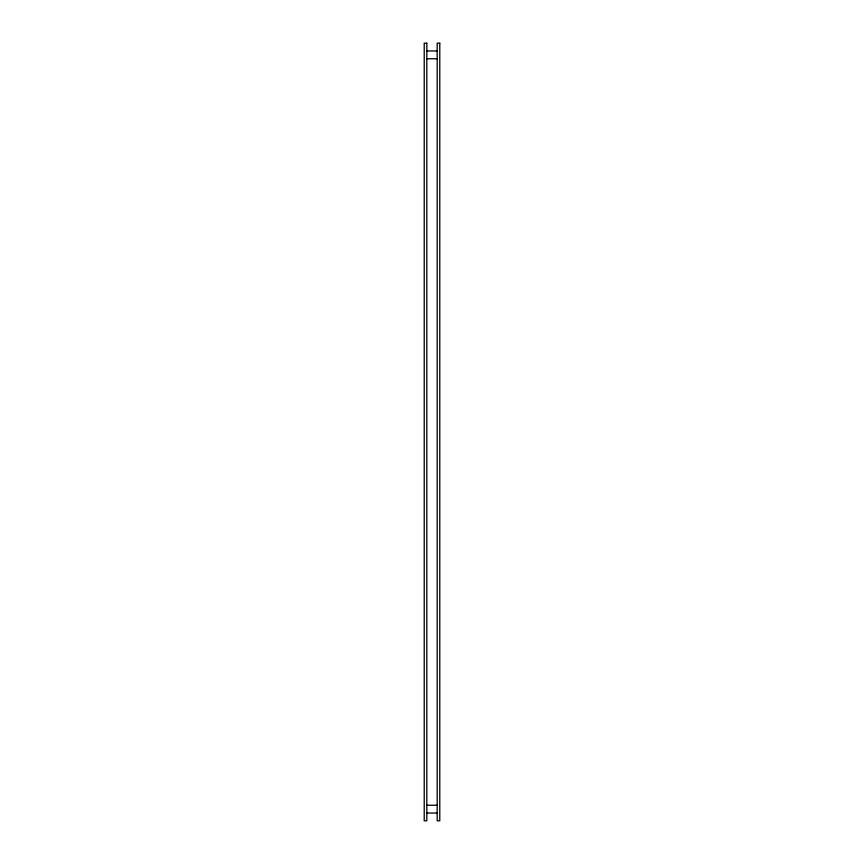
<?xml version="1.0" encoding="UTF-8"?>
<svg xmlns="http://www.w3.org/2000/svg" width="864" height="864" viewBox="0 0 864 864"><rect width="100%" height="100%" fill="white"/><g stroke="black" fill="none" stroke-linecap="round" stroke-linejoin="round"><path stroke-width="1.3" d="M426.816 50.976L437.184 50.976M426.816 58.752L437.184 58.752M426.816 805.248L437.184 805.248M426.816 813.024L437.184 813.024M426.816 43.2L424.224 43.2L424.224 820.8L426.816 820.8L426.816 43.2M439.776 43.2L437.184 43.2L437.184 820.8L439.776 820.8L439.776 43.2"/></g></svg>
